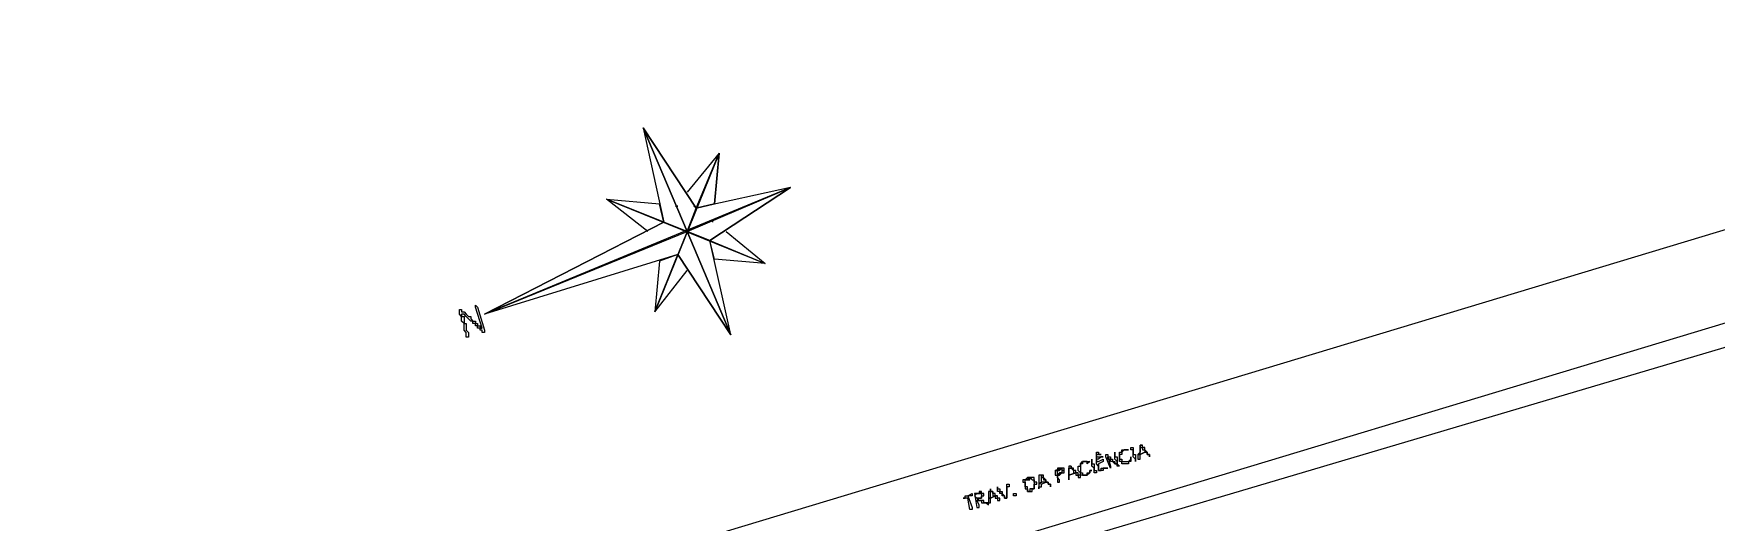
# Model space of a CAD drawing. Header units: millimetres. Extents: x -518.8 to -461.2, y 3.5 to 44.2.
# Drawn here: x -480.842 to -476.185, y 16.574 to 17.926 of the extents above; entities that cross this region are included whole.
import ezdxf

# ---------------------------------------------------------------- set-up
doc = ezdxf.new("R2010")
doc.units = ezdxf.units.MM
doc.header["$MEASUREMENT"] = 0
doc.layers.add('8', color=8, linetype='Continuous')
doc.layers.add('MYSOLIDS', color=7, linetype='Continuous')

msp = doc.modelspace()

# ---------------------------------------------------------------- linework, layer by layer
at = {"layer": '8'}
for points in [[(-474.3617, 17.9263), (-480.8354, 15.9721)], [(-480.8421, 15.7112), (-474.291, 17.6909), (-474.291, 17.6909), (-473.9918, 16.4879)], [(-479.0083, 17.4428), (-479.1549, 17.6654), (-479.1549, 17.6654), (-479.0978, 17.4045)], [(-479.1549, 17.6654), (-478.9128, 17.0924)], [(-480.8354, 15.6729), (-474.3489, 17.5954), (-474.3489, 17.5954), (-473.5782, 14.0052)], [(-478.9451, 17.5954), (-479.1233, 17.1563)], [(-478.9579, 17.4556), (-478.9451, 17.5954), (-479.0339, 17.4872)], [(-478.7474, 17.5), (-479.594, 17.1496)], [(-479.1421, 17.3789), (-479.2572, 17.4684)], [(-479.2572, 17.4684), (-478.8173, 17.2902)], [(-479.2572, 17.4684), (-479.1105, 17.4556)], [(-478.7474, 17.5), (-479.0083, 17.4428)], [(-478.9707, 17.3533), (-478.7474, 17.5)], [(-479.0662, 17.4488), (-479.0594, 17.4488), (-479.0662, 17.4488)], [(-479.0083, 17.4428), (-479.0151, 17.4488)], [(-479.0594, 17.315), (-479.594, 17.1496), (-479.594, 17.1496), (-479.0978, 17.4045)], [(-478.9639, 17.4105), (-478.9639, 17.4105), (-478.9639, 17.4105), (-478.9639, 17.4045)], [(-478.9256, 17.3789), (-478.8173, 17.2902), (-478.8173, 17.2902), (-478.9579, 17.3022)], [(-479.0594, 17.315), (-478.9128, 17.0924), (-478.9128, 17.0924), (-478.9707, 17.3533)], [(-479.1105, 17.2962), (-479.1233, 17.1563), (-479.1233, 17.1563), (-479.0339, 17.2706)]]:
    msp.add_lwpolyline(points, dxfattribs=at)
at = {"layer": 'MYSOLIDS'}
for points in [[(-479.0083, 17.4428), (-479.0339, 17.3789), (-479.0083, 17.4428), (-479.1549, 17.6654), (-479.0083, 17.4428), (-479.0083, 17.4428)], [(-479.0339, 17.3789), (-479.1549, 17.6654), (-479.0339, 17.3789), (-479.0083, 17.4428), (-479.0339, 17.3789), (-479.0339, 17.3789)], [(-478.9579, 17.4556), (-479.0083, 17.4428), (-478.9451, 17.5954), (-478.9579, 17.4556), (-478.9579, 17.4556)], [(-479.0083, 17.4428), (-478.9451, 17.5954), (-479.0083, 17.4428), (-478.9579, 17.4556), (-479.0083, 17.4428), (-479.0083, 17.4428)], [(-479.0978, 17.4045), (-479.1105, 17.4556), (-479.0978, 17.4045), (-479.2572, 17.4684), (-479.0978, 17.4045), (-479.0978, 17.4045)], [(-478.7474, 17.5), (-478.9707, 17.3533), (-479.0339, 17.3789), (-478.7474, 17.5), (-478.7474, 17.5)], [(-478.7474, 17.5), (-479.0339, 17.3789), (-478.7474, 17.5), (-478.9707, 17.3533), (-478.7474, 17.5), (-478.7474, 17.5)], [(-479.0339, 17.3789), (-479.0978, 17.4045), (-479.594, 17.1496), (-479.0339, 17.3789), (-479.0339, 17.3789)], [(-479.0594, 17.315), (-478.9128, 17.0924), (-479.0339, 17.3789), (-479.0594, 17.315), (-479.0594, 17.315)], [(-478.9128, 17.0924), (-479.0339, 17.3789), (-478.9128, 17.0924), (-479.0594, 17.315), (-478.9128, 17.0924), (-478.9128, 17.0924)], [(-478.9579, 17.3022), (-478.9707, 17.3533), (-478.8173, 17.2902), (-478.9579, 17.3022), (-478.9579, 17.3022)], [(-479.0594, 17.315), (-479.1105, 17.2962), (-479.1233, 17.1563), (-479.0594, 17.315), (-479.0594, 17.315)], [(-479.6008, 17.1112), (-479.6196, 17.1691), (-479.6196, 17.1691), (-479.6196, 17.1691), (-479.6196, 17.1751), (-479.6196, 17.1751), (-479.6196, 17.1751), (-479.6196, 17.1751), (-479.6136, 17.1691), (-479.6136, 17.1691), (-479.594, 17.1052), (-479.594, 17.1052), (-479.594, 17.1052), (-479.594, 17.0992), (-479.594, 17.0992), (-479.6008, 17.0992), (-479.6008, 17.1052), (-479.6008, 17.1052), (-479.6008, 17.1052), (-479.6068, 17.1052), (-479.6068, 17.1112), (-479.6136, 17.1112), (-479.6136, 17.118), (-479.6196, 17.118), (-479.6196, 17.118), (-479.6196, 17.124), (-479.6263, 17.124), (-479.6263, 17.124), (-479.6263, 17.1308), (-479.6324, 17.1308), (-479.6324, 17.1308), (-479.6391, 17.1368), (-479.6391, 17.1368), (-479.6391, 17.1368), (-479.6451, 17.1436), (-479.6451, 17.1436), (-479.6511, 17.1496), (-479.6511, 17.1496), (-479.6579, 17.1496), (-479.6579, 17.1496), (-479.6579, 17.1496), (-479.6579, 17.1436), (-479.6579, 17.1436), (-479.6511, 17.1436), (-479.6511, 17.1368), (-479.6511, 17.1368), (-479.6511, 17.1308), (-479.6511, 17.1308), (-479.6511, 17.124), (-479.6451, 17.124), (-479.6451, 17.118), (-479.6451, 17.118), (-479.6451, 17.1112), (-479.6451, 17.1112), (-479.6451, 17.1052), (-479.6451, 17.1052), (-479.6391, 17.0992), (-479.6391, 17.0924), (-479.6391, 17.0924), (-479.6391, 17.0924), (-479.6391, 17.0924), (-479.6391, 17.0924), (-479.6391, 17.0864), (-479.6391, 17.0864), (-479.6451, 17.0864), (-479.6451, 17.0864), (-479.6451, 17.0924), (-479.6451, 17.0924), (-479.6451, 17.0924), (-479.6451, 17.0924), (-479.6451, 17.0992), (-479.6451, 17.0992), (-479.6511, 17.1052), (-479.6511, 17.1052), (-479.6511, 17.1112), (-479.6511, 17.1112), (-479.6511, 17.118), (-479.6511, 17.118), (-479.6511, 17.124), (-479.6579, 17.1308), (-479.6579, 17.1308), (-479.6579, 17.1308), (-479.6579, 17.1368), (-479.6579, 17.1368), (-479.6579, 17.1436), (-479.6579, 17.1436), (-479.6639, 17.1496), (-479.6639, 17.1496), (-479.6639, 17.1496), (-479.6639, 17.1563), (-479.6639, 17.1563), (-479.6639, 17.1624), (-479.6639, 17.1624), (-479.6639, 17.1624), (-479.6639, 17.1624), (-479.6639, 17.1624), (-479.6579, 17.1624), (-479.6579, 17.1563), (-479.6579, 17.1563), (-479.6511, 17.1563), (-479.6451, 17.1496), (-479.6451, 17.1496), (-479.6391, 17.1436), (-479.6391, 17.1436), (-479.6391, 17.1436), (-479.6324, 17.1436), (-479.6324, 17.1368), (-479.6324, 17.1368), (-479.6263, 17.1308), (-479.6263, 17.1308), (-479.6196, 17.1308), (-479.6196, 17.124), (-479.6136, 17.124), (-479.6136, 17.124), (-479.6136, 17.118), (-479.6068, 17.118), (-479.6068, 17.1112), (-479.6008, 17.1112), (-479.6008, 17.1112), (-479.6008, 17.1112), (-479.6008, 17.1112)], [(-477.8948, 16.7616), (-477.8948, 16.7616), (-477.9008, 16.7616), (-477.9008, 16.7616), (-477.9008, 16.7548), (-477.9008, 16.7548), (-477.9008, 16.7548), (-477.9008, 16.7548), (-477.9008, 16.7548), (-477.9008, 16.7548), (-477.9008, 16.7548), (-477.9008, 16.7548), (-477.9008, 16.7548), (-477.9008, 16.7616), (-477.9008, 16.7616), (-477.9008, 16.7616), (-477.9008, 16.7616), (-477.9008, 16.7616), (-477.9008, 16.7676), (-477.8948, 16.7676), (-477.8948, 16.7676), (-477.8948, 16.7676), (-477.8948, 16.7676), (-477.8948, 16.7616), (-477.888, 16.7616), (-477.888, 16.7616), (-477.888, 16.7616), (-477.888, 16.7616), (-477.888, 16.7616), (-477.888, 16.7616), (-477.888, 16.7616), (-477.888, 16.7616), (-477.888, 16.7616), (-477.888, 16.7616), (-477.8948, 16.7616), (-477.8948, 16.7616), (-477.8948, 16.7616), (-477.8948, 16.7616), (-477.8948, 16.7616), (-477.8948, 16.7616), (-477.8948, 16.7616)], [(-477.8692, 16.7548), (-477.8624, 16.7293), (-477.8624, 16.7233), (-477.8624, 16.7233), (-477.8624, 16.7233), (-477.8624, 16.7233), (-477.8624, 16.7233), (-477.8624, 16.7233), (-477.8624, 16.7233), (-477.8624, 16.7233), (-477.8752, 16.7548), (-477.8752, 16.7616), (-477.8752, 16.7616), (-477.8752, 16.7616), (-477.8752, 16.7616), (-477.8752, 16.7616), (-477.8692, 16.7616), (-477.8692, 16.7616), (-477.8692, 16.7616), (-477.8692, 16.7548), (-477.8692, 16.7548), (-477.8692, 16.7548), (-477.8624, 16.7548), (-477.8624, 16.7548), (-477.8624, 16.7488), (-477.8624, 16.7488), (-477.8624, 16.7488), (-477.8564, 16.7488), (-477.8564, 16.7488), (-477.8564, 16.7421), (-477.8564, 16.7421), (-477.8564, 16.7421), (-477.8496, 16.7421), (-477.8496, 16.7421), (-477.8496, 16.7421), (-477.8496, 16.736), (-477.8496, 16.736), (-477.8436, 16.736), (-477.8436, 16.736), (-477.8436, 16.736), (-477.8436, 16.736), (-477.8436, 16.736), (-477.8436, 16.736), (-477.8436, 16.7421), (-477.8436, 16.7421), (-477.8436, 16.7421), (-477.8436, 16.7421), (-477.8496, 16.7488), (-477.8496, 16.7488), (-477.8496, 16.7488), (-477.8496, 16.7488), (-477.8496, 16.7548), (-477.8496, 16.7548), (-477.8496, 16.7548), (-477.8496, 16.7548), (-477.8496, 16.7616), (-477.8496, 16.7616), (-477.8496, 16.7616), (-477.8496, 16.7616), (-477.8496, 16.7676), (-477.8496, 16.7676), (-477.8496, 16.7676), (-477.8496, 16.7676), (-477.8496, 16.7676), (-477.8496, 16.7676), (-477.8496, 16.7676), (-477.8496, 16.7676), (-477.8496, 16.7676), (-477.8496, 16.7616), (-477.8496, 16.7616), (-477.8496, 16.7616), (-477.8496, 16.7616), (-477.8496, 16.7616), (-477.8496, 16.7548), (-477.8496, 16.7548), (-477.8436, 16.7548), (-477.8436, 16.7548), (-477.8436, 16.7488), (-477.8436, 16.7488), (-477.8436, 16.7488), (-477.8436, 16.7488), (-477.8436, 16.7421), (-477.8436, 16.7421), (-477.8436, 16.7421), (-477.8436, 16.7421), (-477.8436, 16.736), (-477.8436, 16.736), (-477.8436, 16.736), (-477.8436, 16.736), (-477.8369, 16.7293), (-477.8369, 16.7293), (-477.8369, 16.7293), (-477.8369, 16.7293), (-477.8436, 16.7293), (-477.8436, 16.7293), (-477.8436, 16.7293), (-477.8436, 16.7293), (-477.8436, 16.7293), (-477.8436, 16.7293), (-477.8436, 16.736), (-477.8496, 16.736), (-477.8496, 16.736), (-477.8496, 16.736), (-477.8496, 16.736), (-477.8564, 16.7421), (-477.8564, 16.7421), (-477.8564, 16.7421), (-477.8564, 16.7421), (-477.8564, 16.7421), (-477.8624, 16.7421), (-477.8624, 16.7488), (-477.8624, 16.7488), (-477.8624, 16.7488), (-477.8624, 16.7488), (-477.8692, 16.7488), (-477.8692, 16.7548), (-477.8692, 16.7548), (-477.8692, 16.7548), (-477.8692, 16.7548), (-477.8692, 16.7548), (-477.8692, 16.7548)], [(-477.8241, 16.7744), (-477.8241, 16.7744), (-477.8241, 16.7744), (-477.8308, 16.7676), (-477.8308, 16.7676), (-477.8308, 16.7676), (-477.8308, 16.7676), (-477.8308, 16.7676), (-477.8308, 16.7616), (-477.8308, 16.7616), (-477.8308, 16.7616), (-477.8369, 16.7616), (-477.8369, 16.7616), (-477.8369, 16.7548), (-477.8369, 16.7548), (-477.8369, 16.7548), (-477.8369, 16.7548), (-477.8369, 16.7488), (-477.8308, 16.7488), (-477.8308, 16.7488), (-477.8308, 16.7488), (-477.8308, 16.7421), (-477.8308, 16.7421), (-477.8308, 16.7421), (-477.8308, 16.7421), (-477.8241, 16.7421), (-477.8241, 16.7421), (-477.8241, 16.7421), (-477.8241, 16.7421), (-477.8181, 16.7421), (-477.8181, 16.7421), (-477.8181, 16.7421), (-477.8181, 16.7421), (-477.8181, 16.7421), (-477.8121, 16.7421), (-477.8121, 16.7421), (-477.8121, 16.7421), (-477.8121, 16.7421), (-477.8121, 16.7421), (-477.8053, 16.7488), (-477.8053, 16.7488), (-477.8053, 16.7488), (-477.8053, 16.7488), (-477.8053, 16.7548), (-477.8053, 16.7548), (-477.8053, 16.7548), (-477.8053, 16.7548), (-477.8053, 16.7488), (-477.8053, 16.7488), (-477.8053, 16.7488), (-477.8053, 16.7488), (-477.8053, 16.7488), (-477.8053, 16.7488), (-477.8053, 16.7421), (-477.8053, 16.7421), (-477.8053, 16.7421), (-477.8121, 16.7421), (-477.8121, 16.7421), (-477.8121, 16.7421), (-477.8121, 16.736), (-477.8121, 16.736), (-477.8181, 16.736), (-477.8181, 16.736), (-477.8181, 16.736), (-477.8181, 16.736), (-477.8241, 16.736), (-477.8241, 16.736), (-477.8241, 16.736), (-477.8241, 16.736), (-477.8308, 16.736), (-477.8308, 16.736), (-477.8308, 16.7421), (-477.8308, 16.7421), (-477.8308, 16.7421), (-477.8308, 16.7421), (-477.8369, 16.7421), (-477.8369, 16.7488), (-477.8369, 16.7488), (-477.8369, 16.7488), (-477.8369, 16.7488), (-477.8369, 16.7548), (-477.8369, 16.7548), (-477.8369, 16.7548), (-477.8369, 16.7548), (-477.8369, 16.7616), (-477.8369, 16.7616), (-477.8369, 16.7616), (-477.8369, 16.7616), (-477.8369, 16.7676), (-477.8369, 16.7676), (-477.8308, 16.7676), (-477.8308, 16.7676), (-477.8308, 16.7676), (-477.8308, 16.7744), (-477.8308, 16.7744), (-477.8308, 16.7744), (-477.8241, 16.7744), (-477.8241, 16.7744), (-477.8241, 16.7744), (-477.8241, 16.7744), (-477.8181, 16.7744), (-477.8181, 16.7744), (-477.8181, 16.7744), (-477.8181, 16.7744), (-477.8121, 16.7744), (-477.8121, 16.7744), (-477.8121, 16.7744), (-477.8121, 16.7744), (-477.8121, 16.7744), (-477.8121, 16.7744), (-477.8121, 16.7744), (-477.8121, 16.7744), (-477.8121, 16.7744), (-477.8121, 16.7744), (-477.8121, 16.7744), (-477.8121, 16.7744), (-477.8121, 16.7744), (-477.8181, 16.7744), (-477.8181, 16.7744), (-477.8181, 16.7744), (-477.8181, 16.7744), (-477.8241, 16.7744), (-477.8241, 16.7744), (-477.8241, 16.7744), (-477.8241, 16.7744), (-477.8241, 16.7744)], [(-477.7925, 16.7616), (-477.7925, 16.7616), (-477.7925, 16.7548), (-477.7925, 16.7548), (-477.7925, 16.7548), (-477.7925, 16.7548), (-477.7925, 16.7488), (-477.7925, 16.7488), (-477.7925, 16.7488), (-477.7925, 16.7488), (-477.7925, 16.7488), (-477.7925, 16.7488), (-477.7925, 16.7421), (-477.7925, 16.7421), (-477.7925, 16.7421), (-477.7925, 16.7421), (-477.7925, 16.7488), (-477.7925, 16.7488), (-477.7925, 16.7488), (-477.7925, 16.7488), (-477.7925, 16.7488), (-477.7925, 16.7488), (-477.7925, 16.7488), (-477.7993, 16.7548), (-477.7993, 16.7548), (-477.7993, 16.7548), (-477.7993, 16.7548), (-477.7993, 16.7616), (-477.7993, 16.7616), (-477.7993, 16.7616), (-477.7993, 16.7616), (-477.7993, 16.7676), (-477.7993, 16.7676), (-477.7993, 16.7676), (-477.7993, 16.7744), (-477.7993, 16.7744), (-477.8053, 16.7744), (-477.8053, 16.7744), (-477.8053, 16.7804), (-477.8053, 16.7804), (-477.8053, 16.7804), (-477.8053, 16.7804), (-477.8053, 16.7804), (-477.8053, 16.7804), (-477.8053, 16.7804), (-477.8053, 16.7804), (-477.7993, 16.7804), (-477.7993, 16.7804), (-477.7993, 16.7804), (-477.7993, 16.7804), (-477.7993, 16.7804), (-477.7993, 16.7804), (-477.7993, 16.7744), (-477.7993, 16.7744), (-477.7993, 16.7744), (-477.7993, 16.7744), (-477.7993, 16.7676), (-477.7993, 16.7676), (-477.7993, 16.7676), (-477.7993, 16.7676), (-477.7993, 16.7616), (-477.7993, 16.7616), (-477.7925, 16.7616), (-477.7925, 16.7616), (-477.7925, 16.7616), (-477.7925, 16.7616)], [(-477.7737, 16.7872), (-477.7797, 16.7872), (-477.7797, 16.7872), (-477.7797, 16.7804), (-477.7737, 16.7804), (-477.7737, 16.7804), (-477.7737, 16.7804), (-477.7737, 16.7744), (-477.7737, 16.7744), (-477.7737, 16.7744), (-477.7669, 16.7744), (-477.7669, 16.7744), (-477.7669, 16.7676), (-477.7669, 16.7676), (-477.7797, 16.7616), (-477.7865, 16.7616), (-477.7865, 16.7616), (-477.7865, 16.7616), (-477.7865, 16.7616), (-477.7865, 16.7548), (-477.7865, 16.7548), (-477.7865, 16.7548), (-477.7865, 16.7488), (-477.7865, 16.7488), (-477.7865, 16.7488), (-477.7797, 16.7488), (-477.7797, 16.7488), (-477.7797, 16.7488), (-477.7797, 16.7488), (-477.7797, 16.7488), (-477.7797, 16.7548), (-477.7797, 16.7548), (-477.7797, 16.7548), (-477.7797, 16.7616), (-477.7797, 16.7616), (-477.7797, 16.7616), (-477.7669, 16.7676), (-477.7609, 16.7676), (-477.7609, 16.7676), (-477.7669, 16.7744), (-477.7669, 16.7744), (-477.7669, 16.7744), (-477.7669, 16.7744), (-477.7669, 16.7744), (-477.7669, 16.7804), (-477.7737, 16.7804), (-477.7737, 16.7804), (-477.7737, 16.7804), (-477.7737, 16.7804), (-477.7737, 16.7804), (-477.7737, 16.7804), (-477.7737, 16.7872), (-477.7737, 16.7872), (-477.7737, 16.7872)], [(-477.7797, 16.7872), (-477.7797, 16.7872), (-477.7797, 16.7872), (-477.7797, 16.7872), (-477.7797, 16.7872), (-477.7797, 16.7872), (-477.7797, 16.7804), (-477.7797, 16.7804), (-477.7797, 16.7804), (-477.7797, 16.7744), (-477.7797, 16.7744), (-477.7797, 16.7744), (-477.7797, 16.7676), (-477.7797, 16.7676), (-477.7797, 16.7676), (-477.7797, 16.7676), (-477.7865, 16.7616), (-477.7797, 16.7616), (-477.7797, 16.7676), (-477.7797, 16.7676), (-477.7797, 16.7676), (-477.7797, 16.7676), (-477.7797, 16.7744), (-477.7797, 16.7744), (-477.7797, 16.7744), (-477.7797, 16.7744), (-477.7797, 16.7804), (-477.7797, 16.7804), (-477.7797, 16.7804), (-477.7797, 16.7804), (-477.7797, 16.7872), (-477.7737, 16.7872), (-477.7797, 16.7872), (-477.7797, 16.7872), (-477.7797, 16.7872), (-477.7797, 16.7872)], [(-477.7609, 16.7676), (-477.7669, 16.7676), (-477.7669, 16.7676), (-477.7609, 16.7676), (-477.7609, 16.7616), (-477.7609, 16.7616), (-477.7609, 16.7616), (-477.7609, 16.7616), (-477.7542, 16.7616), (-477.7542, 16.7548), (-477.7542, 16.7548), (-477.7542, 16.7548), (-477.7542, 16.7548), (-477.7542, 16.7616), (-477.7542, 16.7616), (-477.7542, 16.7616), (-477.7542, 16.7616), (-477.7609, 16.7616), (-477.7609, 16.7676), (-477.7609, 16.7676), (-477.7609, 16.7676), (-477.7609, 16.7676)], [(-478.003, 16.7233), (-478.003, 16.7233), (-478.003, 16.7233), (-478.009, 16.7233), (-478.009, 16.7233), (-478.009, 16.7172), (-478.009, 16.7172), (-478.0151, 16.7172), (-477.9963, 16.7233), (-477.9963, 16.7233), (-477.9963, 16.7233), (-478.003, 16.7233), (-478.003, 16.7233), (-478.003, 16.7233)], [(-478.0151, 16.7172), (-478.0151, 16.7172), (-478.0151, 16.7172), (-478.0151, 16.7172), (-478.0151, 16.7172), (-478.003, 16.7172), (-478.003, 16.7172), (-477.9963, 16.7233), (-477.9963, 16.7233), (-477.9963, 16.7233), (-477.9963, 16.7233), (-477.9963, 16.7172), (-477.9902, 16.7172), (-477.9902, 16.7172), (-477.9902, 16.7172), (-477.9963, 16.7172), (-477.9963, 16.7105), (-477.9963, 16.7105), (-477.9963, 16.7105), (-477.9963, 16.7105), (-477.9963, 16.7105), (-478.003, 16.7105), (-478.003, 16.7105), (-478.003, 16.7105), (-478.003, 16.7105), (-478.009, 16.7045), (-478.009, 16.7045), (-477.9963, 16.7105), (-477.9902, 16.7105), (-477.9902, 16.7105), (-477.9902, 16.7172), (-477.9902, 16.7172), (-477.9902, 16.7172), (-477.9902, 16.7172), (-477.9902, 16.7172), (-477.9902, 16.7233), (-477.9902, 16.7233), (-477.9963, 16.7233), (-477.9963, 16.7233), (-478.0151, 16.7172), (-478.0151, 16.7172), (-478.0151, 16.7172), (-478.0151, 16.7172)], [(-477.9707, 16.7293), (-477.9707, 16.7293), (-477.9707, 16.7293), (-477.9707, 16.7233), (-477.9707, 16.7233), (-477.9707, 16.7233), (-477.9707, 16.7233), (-477.9647, 16.7172), (-477.9647, 16.7172), (-477.9647, 16.7172), (-477.9647, 16.7172), (-477.9647, 16.7172), (-477.9647, 16.7105), (-477.9579, 16.7105), (-477.9775, 16.7045), (-477.9775, 16.7045), (-477.9775, 16.7045), (-477.9775, 16.7045), (-477.9775, 16.6977), (-477.9775, 16.6977), (-477.9775, 16.6977), (-477.9775, 16.6977), (-477.9775, 16.6917), (-477.9775, 16.6917), (-477.9775, 16.6917), (-477.9775, 16.6917), (-477.9775, 16.6917), (-477.9775, 16.6917), (-477.9775, 16.6917), (-477.9775, 16.6917), (-477.9775, 16.6977), (-477.9775, 16.6977), (-477.9775, 16.6977), (-477.9775, 16.6977), (-477.9775, 16.7045), (-477.9775, 16.7045), (-477.9579, 16.7105), (-477.9579, 16.7105), (-477.9579, 16.7105), (-477.9579, 16.7105), (-477.9579, 16.7172), (-477.9647, 16.7172), (-477.9647, 16.7172), (-477.9647, 16.7172), (-477.9647, 16.7172), (-477.9647, 16.7233), (-477.9647, 16.7233), (-477.9647, 16.7233), (-477.9707, 16.7233), (-477.9707, 16.7233), (-477.9707, 16.7233), (-477.9707, 16.7293), (-477.9707, 16.7293), (-477.9707, 16.7293)], [(-477.9775, 16.7293), (-477.9775, 16.7293), (-477.9775, 16.7293), (-477.9775, 16.7293), (-477.9775, 16.7293), (-477.9775, 16.7293), (-477.9775, 16.7233), (-477.9775, 16.7233), (-477.9775, 16.7172), (-477.9775, 16.7172), (-477.9775, 16.7172), (-477.9775, 16.7105), (-477.9775, 16.7105), (-477.9775, 16.7105), (-477.9775, 16.7105), (-477.9775, 16.7105), (-477.9775, 16.7045), (-477.9775, 16.7045), (-477.9775, 16.7105), (-477.9775, 16.7105), (-477.9775, 16.7105), (-477.9775, 16.7105), (-477.9775, 16.7172), (-477.9775, 16.7172), (-477.9775, 16.7172), (-477.9775, 16.7172), (-477.9775, 16.7172), (-477.9775, 16.7233), (-477.9707, 16.7233), (-477.9707, 16.7233), (-477.9707, 16.7293), (-477.9707, 16.7293), (-477.9707, 16.7293), (-477.9707, 16.7293), (-477.9775, 16.7293), (-477.9775, 16.7293)], [(-477.9391, 16.7421), (-477.9391, 16.7421), (-477.9391, 16.736), (-477.9391, 16.736), (-477.9391, 16.736), (-477.9451, 16.736), (-477.9451, 16.736), (-477.9451, 16.7293), (-477.9451, 16.7293), (-477.9451, 16.7293), (-477.9451, 16.7293), (-477.9451, 16.7293), (-477.9451, 16.7233), (-477.9451, 16.7233), (-477.9451, 16.7233), (-477.9451, 16.7233), (-477.9451, 16.7233), (-477.9451, 16.7172), (-477.9451, 16.7172), (-477.9451, 16.7172), (-477.9451, 16.7105), (-477.9451, 16.7105), (-477.9451, 16.7105), (-477.9391, 16.7105), (-477.9391, 16.7105), (-477.9391, 16.7105), (-477.9391, 16.7045), (-477.9391, 16.7045), (-477.9324, 16.7045), (-477.9324, 16.7045), (-477.9324, 16.7045), (-477.9324, 16.7045), (-477.9263, 16.7045), (-477.9263, 16.7105), (-477.9263, 16.7105), (-477.9263, 16.7105), (-477.9263, 16.7105), (-477.9196, 16.7105), (-477.9196, 16.7105), (-477.9196, 16.7105), (-477.9196, 16.7172), (-477.9196, 16.7172), (-477.9196, 16.7172), (-477.9196, 16.7172), (-477.9196, 16.7172), (-477.9136, 16.7172), (-477.9136, 16.7172), (-477.9136, 16.7172), (-477.9136, 16.7172), (-477.9136, 16.7172), (-477.9136, 16.7172), (-477.9196, 16.7172), (-477.9196, 16.7105), (-477.9196, 16.7105), (-477.9196, 16.7105), (-477.9196, 16.7105), (-477.9196, 16.7105), (-477.9196, 16.7105), (-477.9263, 16.7045), (-477.9263, 16.7045), (-477.9263, 16.7045), (-477.9263, 16.7045), (-477.9263, 16.7045), (-477.9324, 16.7045), (-477.9324, 16.7045), (-477.9324, 16.7045), (-477.9324, 16.7045), (-477.9391, 16.7045), (-477.9391, 16.7045), (-477.9391, 16.7045), (-477.9391, 16.7045), (-477.9451, 16.7045), (-477.9451, 16.7045), (-477.9451, 16.7105), (-477.9451, 16.7105), (-477.9451, 16.7105), (-477.9451, 16.7105), (-477.9519, 16.7172), (-477.9519, 16.7172), (-477.9519, 16.7172), (-477.9519, 16.7172), (-477.9519, 16.7233), (-477.9519, 16.7233), (-477.9519, 16.7233), (-477.9519, 16.7233), (-477.9519, 16.7293), (-477.9519, 16.7293), (-477.9451, 16.7293), (-477.9451, 16.7293), (-477.9451, 16.736), (-477.9451, 16.736), (-477.9451, 16.736), (-477.9451, 16.736), (-477.9451, 16.736), (-477.9391, 16.7421), (-477.9391, 16.7421), (-477.9391, 16.7421), (-477.9391, 16.7421), (-477.9391, 16.7421), (-477.9324, 16.7421), (-477.9324, 16.7421), (-477.9324, 16.7421), (-477.9324, 16.7421), (-477.9263, 16.7421), (-477.9263, 16.7421), (-477.9263, 16.7421), (-477.9263, 16.7421), (-477.9196, 16.7421), (-477.9196, 16.7421), (-477.9196, 16.7421), (-477.9196, 16.7421), (-477.9263, 16.736), (-477.9263, 16.736), (-477.9263, 16.736), (-477.9263, 16.7421), (-477.9263, 16.7421), (-477.9263, 16.7421), (-477.9263, 16.7421), (-477.9324, 16.7421), (-477.9324, 16.7421), (-477.9324, 16.7421), (-477.9324, 16.7421), (-477.9391, 16.7421), (-477.9391, 16.7421), (-477.9391, 16.7421), (-477.9391, 16.7421)], [(-477.9075, 16.7293), (-477.9075, 16.7233), (-477.9075, 16.7233), (-477.9075, 16.7233), (-477.9075, 16.7233), (-477.9075, 16.7172), (-477.9075, 16.7172), (-477.9075, 16.7172), (-477.9008, 16.7172), (-477.9008, 16.7172), (-477.9008, 16.7105), (-477.9008, 16.7105), (-477.9075, 16.7105), (-477.9075, 16.7105), (-477.9075, 16.7105), (-477.9075, 16.7105), (-477.9075, 16.7105), (-477.9075, 16.7105), (-477.9075, 16.7105), (-477.9075, 16.7105), (-477.9075, 16.7172), (-477.9075, 16.7172), (-477.9075, 16.7172), (-477.9075, 16.7172), (-477.9075, 16.7233), (-477.9075, 16.7233), (-477.9075, 16.7233), (-477.9136, 16.7293), (-477.9136, 16.7293), (-477.9136, 16.7293), (-477.9136, 16.7293), (-477.9136, 16.736), (-477.9136, 16.736), (-477.9136, 16.736), (-477.9136, 16.736), (-477.9136, 16.7421), (-477.9136, 16.7421), (-477.9136, 16.7421), (-477.9136, 16.7421), (-477.9136, 16.7488), (-477.9136, 16.7488), (-477.9136, 16.7488), (-477.9136, 16.7488), (-477.9136, 16.7488), (-477.9136, 16.7488), (-477.9136, 16.7488), (-477.9136, 16.7488), (-477.9136, 16.7488), (-477.9136, 16.7488), (-477.9136, 16.7488), (-477.9136, 16.7421), (-477.9136, 16.7421), (-477.9136, 16.7421), (-477.9136, 16.7421), (-477.9136, 16.7421), (-477.9136, 16.736), (-477.9136, 16.736), (-477.9075, 16.736), (-477.9075, 16.736), (-477.9075, 16.7293), (-477.9075, 16.7293), (-477.9075, 16.7293), (-477.9075, 16.7293), (-477.9075, 16.7293), (-477.9075, 16.7293), (-477.9075, 16.7293)], [(-477.8948, 16.7421), (-477.882, 16.7488), (-477.882, 16.7488), (-477.882, 16.7488), (-477.882, 16.7488), (-477.882, 16.7488), (-477.882, 16.7488), (-477.882, 16.7488), (-477.882, 16.7488), (-477.882, 16.7421), (-477.882, 16.7421), (-477.8948, 16.736), (-477.8948, 16.736), (-477.8948, 16.736), (-477.8948, 16.736), (-477.8948, 16.736), (-477.8948, 16.736), (-477.8948, 16.736), (-477.8948, 16.7293), (-477.8948, 16.7293), (-477.8948, 16.7293), (-477.8948, 16.7293), (-477.8948, 16.7233), (-477.8948, 16.7233), (-477.8948, 16.7233), (-477.8948, 16.7233), (-477.8948, 16.7172), (-477.8948, 16.7172), (-477.888, 16.7172), (-477.888, 16.7172), (-477.888, 16.7233), (-477.882, 16.7233), (-477.882, 16.7233), (-477.882, 16.7233), (-477.882, 16.7233), (-477.882, 16.7233), (-477.8752, 16.7233), (-477.8752, 16.7233), (-477.8752, 16.7233), (-477.8752, 16.7233), (-477.8752, 16.7233), (-477.8752, 16.7233), (-477.8692, 16.7233), (-477.8692, 16.7233), (-477.8692, 16.7233), (-477.8752, 16.7233), (-477.8752, 16.7233), (-477.8752, 16.7233), (-477.8752, 16.7233), (-477.882, 16.7233), (-477.882, 16.7172), (-477.882, 16.7172), (-477.882, 16.7172), (-477.888, 16.7172), (-477.888, 16.7172), (-477.888, 16.7172), (-477.888, 16.7172), (-477.8948, 16.7172), (-477.8948, 16.7172), (-477.8948, 16.7172), (-477.8948, 16.7172), (-477.8948, 16.7172), (-477.8948, 16.7172), (-477.8948, 16.7172), (-477.8948, 16.7172), (-477.8948, 16.7233), (-477.8948, 16.7233), (-477.8948, 16.7233), (-477.8948, 16.7233), (-477.8948, 16.7293), (-477.8948, 16.7293), (-477.8948, 16.7293), (-477.9008, 16.736), (-477.9008, 16.736), (-477.9008, 16.736), (-477.9008, 16.736), (-477.9008, 16.736), (-477.9008, 16.7421), (-477.9008, 16.7421), (-477.9008, 16.7421), (-477.9008, 16.7421), (-477.9008, 16.7488), (-477.9008, 16.7488), (-477.9008, 16.7488), (-477.9008, 16.7488), (-477.9008, 16.7488), (-477.9008, 16.7488), (-477.9008, 16.7488), (-477.9008, 16.7488), (-477.9008, 16.7488), (-477.9008, 16.7548), (-477.8948, 16.7548), (-477.8948, 16.7548), (-477.8948, 16.7548), (-477.8948, 16.7548), (-477.8948, 16.7548), (-477.888, 16.7548), (-477.888, 16.7548), (-477.888, 16.7548), (-477.888, 16.7548), (-477.882, 16.7548), (-477.882, 16.7548), (-477.882, 16.7548), (-477.882, 16.7548), (-477.882, 16.7548), (-477.882, 16.7548), (-477.882, 16.7548), (-477.882, 16.7548), (-477.882, 16.7548), (-477.882, 16.7548), (-477.882, 16.7548), (-477.888, 16.7548), (-477.888, 16.7548), (-477.888, 16.7548), (-477.8948, 16.7488), (-477.8948, 16.7488), (-477.8948, 16.7488), (-477.9008, 16.7488), (-477.9008, 16.7488), (-477.9008, 16.7488), (-477.9008, 16.7488), (-477.9008, 16.7488), (-477.9008, 16.7421), (-477.9008, 16.7421), (-477.9008, 16.7421), (-477.8948, 16.7421), (-477.8948, 16.7421), (-477.8948, 16.7421), (-477.8948, 16.7421)], [(-478.1489, 16.6406), (-478.1489, 16.6466), (-478.1489, 16.6466), (-478.1489, 16.6466), (-478.1489, 16.6466), (-478.1489, 16.6533), (-478.1489, 16.6533), (-478.1489, 16.6533), (-478.1489, 16.6533), (-478.1489, 16.6594), (-478.1489, 16.6594), (-478.1489, 16.6594), (-478.1489, 16.6594), (-478.1489, 16.6661), (-478.1489, 16.6661), (-478.1489, 16.6661), (-478.1489, 16.6721), (-478.1489, 16.6721), (-478.1489, 16.6721), (-478.1489, 16.6721), (-478.1489, 16.6789), (-478.1489, 16.6789), (-478.1489, 16.6789), (-478.1489, 16.6789), (-478.1489, 16.6789), (-478.1429, 16.6789), (-478.1429, 16.6789), (-478.1429, 16.6789), (-478.1429, 16.6789), (-478.1429, 16.6789), (-478.1429, 16.6789), (-478.1429, 16.6721), (-478.1429, 16.6721), (-478.1489, 16.6721), (-478.1489, 16.6661), (-478.1489, 16.6661), (-478.1489, 16.6661), (-478.1489, 16.6661), (-478.1489, 16.6594), (-478.1489, 16.6594), (-478.1489, 16.6594), (-478.1489, 16.6594), (-478.1489, 16.6533), (-478.1489, 16.6533), (-478.1489, 16.6533), (-478.1489, 16.6533), (-478.1489, 16.6466), (-478.1489, 16.6466), (-478.1489, 16.6466), (-478.1489, 16.6406), (-478.1489, 16.6406), (-478.1489, 16.6406), (-478.1489, 16.6406), (-478.1489, 16.6406), (-478.1489, 16.6406), (-478.1489, 16.6406), (-478.1489, 16.6406), (-478.1489, 16.6406), (-478.1489, 16.6406), (-478.1557, 16.6406), (-478.1557, 16.6406), (-478.1557, 16.6406), (-478.1557, 16.6406), (-478.1557, 16.6466), (-478.1557, 16.6466), (-478.1617, 16.6466), (-478.1617, 16.6466), (-478.1617, 16.6466), (-478.1617, 16.6533), (-478.1617, 16.6533), (-478.1617, 16.6533), (-478.1684, 16.6533), (-478.1684, 16.6533), (-478.1684, 16.6533), (-478.1684, 16.6594), (-478.1684, 16.6594), (-478.1684, 16.6594), (-478.1684, 16.6594), (-478.1745, 16.6594), (-478.1745, 16.6661), (-478.1745, 16.6661), (-478.1745, 16.6661), (-478.1745, 16.6661), (-478.1745, 16.6721), (-478.1745, 16.6721), (-478.1745, 16.6721), (-478.1745, 16.6721), (-478.1745, 16.6721), (-478.1745, 16.6721), (-478.1745, 16.6721), (-478.1745, 16.6721), (-478.1745, 16.6661), (-478.1745, 16.6661), (-478.1684, 16.6661), (-478.1684, 16.6661), (-478.1684, 16.6661), (-478.1684, 16.6594), (-478.1684, 16.6594), (-478.1684, 16.6594), (-478.1684, 16.6594), (-478.1617, 16.6594), (-478.1617, 16.6533), (-478.1617, 16.6533), (-478.1617, 16.6533), (-478.1617, 16.6533), (-478.1617, 16.6533), (-478.1557, 16.6466), (-478.1557, 16.6466), (-478.1557, 16.6466), (-478.1557, 16.6466), (-478.1557, 16.6406), (-478.1489, 16.6406), (-478.1489, 16.6406), (-478.1489, 16.6406), (-478.1489, 16.6406), (-478.1489, 16.6406)], [(-478.1045, 16.6917), (-478.1045, 16.6917), (-478.1045, 16.6917), (-478.1045, 16.6917), (-478.1045, 16.6917), (-478.1045, 16.6849), (-478.0985, 16.6849), (-478.0985, 16.6849), (-478.0985, 16.6849), (-478.0985, 16.6789), (-478.0985, 16.6789), (-478.0985, 16.6789), (-478.0985, 16.6721), (-478.0985, 16.6721), (-478.0985, 16.6721), (-478.0985, 16.6721), (-478.0985, 16.6661), (-478.0985, 16.6661), (-478.0918, 16.6661), (-478.0918, 16.6661), (-478.0918, 16.6594), (-478.0918, 16.6594), (-478.0918, 16.6594), (-478.0918, 16.6594), (-478.0918, 16.6594), (-478.0918, 16.6594), (-478.0918, 16.6661), (-478.0918, 16.6661), (-478.0918, 16.6661), (-478.0918, 16.6661), (-478.0918, 16.6721), (-478.0918, 16.6721), (-478.0918, 16.6721), (-478.0985, 16.6721), (-478.0985, 16.6789), (-478.0985, 16.6789), (-478.0985, 16.6789), (-478.0985, 16.6789), (-478.0985, 16.6849), (-478.0985, 16.6849), (-478.0985, 16.6849), (-478.0985, 16.6849), (-478.0985, 16.6917), (-478.0985, 16.6917), (-478.0985, 16.6917), (-478.0985, 16.6917), (-478.0918, 16.6917), (-478.0918, 16.6917), (-478.0918, 16.6917), (-478.0918, 16.6917), (-478.0918, 16.6917), (-478.079, 16.6977), (-478.079, 16.6977), (-478.0985, 16.6917), (-478.0985, 16.6917), (-478.1045, 16.6917), (-478.1045, 16.6917)], [(-478.0918, 16.6977), (-478.0918, 16.6977), (-478.0918, 16.6977), (-478.0918, 16.6977), (-478.0918, 16.6977), (-478.0985, 16.6917), (-478.0985, 16.6917), (-478.0985, 16.6917), (-478.0985, 16.6917), (-478.079, 16.6977), (-478.0857, 16.6977), (-478.0857, 16.6977), (-478.0857, 16.6977), (-478.0918, 16.6977), (-478.0918, 16.6977)], [(-478.079, 16.6977), (-478.0918, 16.6917), (-478.0918, 16.6917), (-478.0857, 16.6917), (-478.0857, 16.6977), (-478.0857, 16.6977), (-478.079, 16.6917), (-478.079, 16.6917), (-478.079, 16.6917), (-478.079, 16.6917), (-478.079, 16.6917), (-478.079, 16.6917), (-478.073, 16.6917), (-478.073, 16.6917), (-478.073, 16.6849), (-478.073, 16.6849), (-478.073, 16.6849), (-478.073, 16.6849), (-478.073, 16.6789), (-478.073, 16.6789), (-478.073, 16.6789), (-478.073, 16.6721), (-478.073, 16.6721), (-478.073, 16.6721), (-478.073, 16.6721), (-478.073, 16.6721), (-478.073, 16.6661), (-478.079, 16.6661), (-478.079, 16.6661), (-478.079, 16.6661), (-478.079, 16.6661), (-478.079, 16.6661), (-478.0857, 16.6661), (-478.0857, 16.6594), (-478.0857, 16.6594), (-478.0857, 16.6594), (-478.0918, 16.6594), (-478.0918, 16.6594), (-478.0918, 16.6594), (-478.0918, 16.6594), (-478.0918, 16.6594), (-478.0918, 16.6594), (-478.0918, 16.6594), (-478.0918, 16.6594), (-478.0857, 16.6594), (-478.0857, 16.6594), (-478.0857, 16.6594), (-478.079, 16.6594), (-478.079, 16.6594), (-478.079, 16.6594), (-478.079, 16.6594), (-478.079, 16.6661), (-478.073, 16.6661), (-478.073, 16.6661), (-478.073, 16.6661), (-478.073, 16.6661), (-478.073, 16.6661), (-478.073, 16.6721), (-478.073, 16.6721), (-478.073, 16.6721), (-478.073, 16.6721), (-478.073, 16.6789), (-478.0662, 16.6789), (-478.0662, 16.6789), (-478.0662, 16.6789), (-478.0662, 16.6849), (-478.073, 16.6849), (-478.073, 16.6849), (-478.073, 16.6849), (-478.073, 16.6917), (-478.073, 16.6917), (-478.073, 16.6917), (-478.073, 16.6917), (-478.073, 16.6917), (-478.073, 16.6977), (-478.079, 16.6977), (-478.079, 16.6977), (-478.079, 16.6977), (-478.079, 16.6977), (-478.079, 16.6977)], [(-478.0534, 16.7045), (-478.0534, 16.7045), (-478.0534, 16.7045), (-478.0534, 16.7045), (-478.0534, 16.6977), (-478.0534, 16.6977), (-478.0474, 16.6977), (-478.0474, 16.6977), (-478.0474, 16.6977), (-478.0474, 16.6917), (-478.0474, 16.6917), (-478.0474, 16.6917), (-478.0406, 16.6917), (-478.0406, 16.6849), (-478.0534, 16.6849), (-478.0602, 16.6789), (-478.0602, 16.6789), (-478.0602, 16.6789), (-478.0602, 16.6789), (-478.0602, 16.6721), (-478.0602, 16.6721), (-478.0602, 16.6721), (-478.0602, 16.6721), (-478.0602, 16.6661), (-478.0602, 16.6661), (-478.0602, 16.6661), (-478.0602, 16.6661), (-478.0602, 16.6661), (-478.0602, 16.6661), (-478.0602, 16.6721), (-478.0534, 16.6721), (-478.0534, 16.6721), (-478.0534, 16.6721), (-478.0534, 16.6789), (-478.0534, 16.6789), (-478.0534, 16.6789), (-478.0406, 16.6849), (-478.0406, 16.6849), (-478.0406, 16.6917), (-478.0406, 16.6917), (-478.0406, 16.6917), (-478.0406, 16.6917), (-478.0406, 16.6917), (-478.0474, 16.6977), (-478.0474, 16.6977), (-478.0474, 16.6977), (-478.0474, 16.6977), (-478.0474, 16.6977), (-478.0474, 16.6977), (-478.0474, 16.6977), (-478.0474, 16.7045), (-478.0534, 16.7045), (-478.0534, 16.7045), (-478.0534, 16.7045)], [(-478.0534, 16.7045), (-478.0534, 16.7045), (-478.0534, 16.7045), (-478.0534, 16.7045), (-478.0534, 16.7045), (-478.0602, 16.7045), (-478.0602, 16.6977), (-478.0602, 16.6977), (-478.0602, 16.6977), (-478.0602, 16.6917), (-478.0602, 16.6917), (-478.0602, 16.6917), (-478.0602, 16.6917), (-478.0602, 16.6849), (-478.0602, 16.6849), (-478.0602, 16.6849), (-478.0602, 16.6789), (-478.0534, 16.6849), (-478.0534, 16.6849), (-478.0534, 16.6849), (-478.0534, 16.6849), (-478.0534, 16.6917), (-478.0534, 16.6917), (-478.0534, 16.6917), (-478.0534, 16.6917), (-478.0534, 16.6917), (-478.0534, 16.6977), (-478.0534, 16.6977), (-478.0534, 16.6977), (-478.0534, 16.7045), (-478.0534, 16.7045), (-478.0534, 16.7045), (-478.0534, 16.7045), (-478.0534, 16.7045), (-478.0534, 16.7045), (-478.0534, 16.7045)], [(-478.0406, 16.6849), (-478.0406, 16.6849), (-478.0406, 16.6849), (-478.0406, 16.6849), (-478.0346, 16.6849), (-478.0346, 16.6789), (-478.0346, 16.6789), (-478.0346, 16.6789), (-478.0346, 16.6789), (-478.0278, 16.6789), (-478.0278, 16.6721), (-478.0278, 16.6721), (-478.0278, 16.6789), (-478.0278, 16.6789), (-478.0278, 16.6789), (-478.0278, 16.6789), (-478.0346, 16.6789), (-478.0346, 16.6849), (-478.0346, 16.6849), (-478.0346, 16.6849), (-478.0406, 16.6849), (-478.0406, 16.6849)], [(-478.0151, 16.7172), (-478.0151, 16.7172), (-478.0151, 16.7172), (-478.0151, 16.7105), (-478.0151, 16.7105), (-478.0151, 16.7105), (-478.0151, 16.7105), (-478.0151, 16.7045), (-478.009, 16.7045), (-478.009, 16.7045), (-478.009, 16.7045), (-478.009, 16.6977), (-478.009, 16.6977), (-478.009, 16.6977), (-478.009, 16.6977), (-478.009, 16.6917), (-478.009, 16.6917), (-478.009, 16.6917), (-478.009, 16.6849), (-478.009, 16.6849), (-478.009, 16.6849), (-478.009, 16.6849), (-478.003, 16.6849), (-478.003, 16.6849), (-478.003, 16.6849), (-478.003, 16.6849), (-478.003, 16.6849), (-478.003, 16.6849), (-478.003, 16.6917), (-478.003, 16.6917), (-478.003, 16.6917), (-478.003, 16.6917), (-478.009, 16.6977), (-478.009, 16.6977), (-478.009, 16.6977), (-478.009, 16.6977), (-478.009, 16.7045), (-478.009, 16.7045), (-478.009, 16.7045), (-478.009, 16.7045), (-478.009, 16.7045), (-478.003, 16.7045), (-478.003, 16.7045), (-478.003, 16.7045), (-478.003, 16.7045), (-477.9963, 16.7105), (-477.9963, 16.7105), (-477.9963, 16.7105), (-477.9963, 16.7105), (-477.9963, 16.7105), (-478.009, 16.7045), (-478.009, 16.7045), (-478.009, 16.7105), (-478.009, 16.7105), (-478.009, 16.7105), (-478.009, 16.7105), (-478.009, 16.7172), (-478.0151, 16.7172), (-478.009, 16.7172), (-478.009, 16.7172), (-478.009, 16.7172), (-478.009, 16.7172), (-478.009, 16.7172), (-478.003, 16.7172), (-478.003, 16.7172), (-478.003, 16.7172), (-478.0151, 16.7172), (-478.0151, 16.7172)], [(-477.9579, 16.7105), (-477.9579, 16.7105), (-477.9579, 16.7105), (-477.9579, 16.7105), (-477.9579, 16.7045), (-477.9579, 16.7045), (-477.9519, 16.7045), (-477.9519, 16.7045), (-477.9519, 16.6977), (-477.9519, 16.6977), (-477.9519, 16.6977), (-477.9451, 16.6977), (-477.9451, 16.6977), (-477.9451, 16.6977), (-477.9451, 16.7045), (-477.9519, 16.7045), (-477.9519, 16.7045), (-477.9519, 16.7045), (-477.9519, 16.7105), (-477.9579, 16.7105), (-477.9579, 16.7105), (-477.9579, 16.7105)], [(-478.2444, 16.6533), (-478.2444, 16.6533), (-478.2444, 16.6533), (-478.2444, 16.6533), (-478.2444, 16.6466), (-478.2444, 16.6466), (-478.2444, 16.6466), (-478.2444, 16.6466), (-478.2444, 16.6466), (-478.2444, 16.6466), (-478.2572, 16.6466), (-478.2444, 16.615), (-478.2444, 16.609), (-478.2444, 16.609), (-478.2444, 16.609), (-478.2444, 16.609), (-478.2511, 16.609), (-478.2511, 16.609), (-478.2511, 16.609), (-478.2511, 16.609), (-478.2572, 16.6406), (-478.2572, 16.6406), (-478.2639, 16.6406), (-478.2639, 16.6406), (-478.2639, 16.6406), (-478.2699, 16.6406), (-478.2699, 16.6406), (-478.2699, 16.6406), (-478.2699, 16.6406), (-478.2699, 16.6406), (-478.2699, 16.6406), (-478.2699, 16.6406), (-478.2699, 16.6406), (-478.2699, 16.6406), (-478.2699, 16.6406), (-478.2699, 16.6406), (-478.2699, 16.6406), (-478.2639, 16.6406), (-478.2639, 16.6406), (-478.2639, 16.6466), (-478.2639, 16.6466), (-478.2572, 16.6466), (-478.2572, 16.6466), (-478.2444, 16.6533), (-478.2444, 16.6533), (-478.2444, 16.6533)], [(-478.2256, 16.6533), (-478.2256, 16.6533), (-478.2256, 16.6533), (-478.2256, 16.6533), (-478.2316, 16.6533), (-478.2316, 16.6533), (-478.2316, 16.6533), (-478.2316, 16.6533), (-478.2384, 16.6533), (-478.2384, 16.6533), (-478.2384, 16.6533), (-478.2316, 16.615), (-478.2256, 16.615), (-478.2256, 16.615), (-478.2256, 16.615), (-478.2256, 16.6218), (-478.2256, 16.6218), (-478.2316, 16.6338), (-478.2256, 16.6406), (-478.2256, 16.6406), (-478.2188, 16.6406), (-478.2188, 16.6406), (-478.2188, 16.6406), (-478.2188, 16.6406), (-478.2316, 16.6406), (-478.2384, 16.6466), (-478.2384, 16.6466), (-478.2316, 16.6533), (-478.2316, 16.6533), (-478.2316, 16.6533), (-478.2316, 16.6533), (-478.2256, 16.6533), (-478.2256, 16.6533), (-478.2256, 16.6533), (-478.2188, 16.6594), (-478.2188, 16.6594), (-478.2188, 16.6594), (-478.2188, 16.6594), (-478.2256, 16.6594), (-478.2256, 16.6533), (-478.2256, 16.6533)], [(-478.2384, 16.6533), (-478.2384, 16.6533), (-478.2384, 16.6533), (-478.2384, 16.6533), (-478.2384, 16.6533), (-478.2384, 16.6533), (-478.2384, 16.6533)], [(-478.2188, 16.6594), (-478.2256, 16.6533), (-478.2256, 16.6533), (-478.2256, 16.6533), (-478.2188, 16.6533), (-478.2188, 16.6533), (-478.2188, 16.6533), (-478.2188, 16.6533), (-478.2188, 16.6533), (-478.2188, 16.6533), (-478.2188, 16.6466), (-478.2188, 16.6466), (-478.2188, 16.6466), (-478.2188, 16.6466), (-478.2188, 16.6466), (-478.2188, 16.6466), (-478.2188, 16.6406), (-478.2256, 16.6406), (-478.2256, 16.6406), (-478.2256, 16.6406), (-478.2316, 16.6406), (-478.2316, 16.6406), (-478.2316, 16.6406), (-478.2188, 16.6406), (-478.2188, 16.6466), (-478.2188, 16.6466), (-478.2128, 16.6466), (-478.2128, 16.6466), (-478.2128, 16.6466), (-478.2128, 16.6533), (-478.2128, 16.6533), (-478.2128, 16.6533), (-478.2128, 16.6533), (-478.2188, 16.6533), (-478.2188, 16.6594), (-478.2188, 16.6594)], [(-478.2256, 16.6406), (-478.2316, 16.6338), (-478.2316, 16.6338), (-478.2316, 16.6338), (-478.2256, 16.6338), (-478.2256, 16.6338), (-478.2256, 16.6338), (-478.2188, 16.6338), (-478.2188, 16.6338), (-478.2188, 16.6278), (-478.2188, 16.6278), (-478.2128, 16.6278), (-478.2128, 16.6278), (-478.2128, 16.6278), (-478.2128, 16.6278), (-478.2128, 16.6278), (-478.206, 16.6278), (-478.206, 16.6278), (-478.206, 16.6278), (-478.2, 16.6218), (-478.2, 16.6218), (-478.2, 16.6218), (-478.2, 16.6218), (-478.2, 16.6218), (-478.2, 16.6278), (-478.2, 16.6278), (-478.2, 16.6278), (-478.2, 16.6278), (-478.2, 16.6278), (-478.206, 16.6278), (-478.206, 16.6278), (-478.206, 16.6278), (-478.206, 16.6278), (-478.206, 16.6278), (-478.2128, 16.6278), (-478.2128, 16.6278), (-478.2128, 16.6338), (-478.2128, 16.6338), (-478.2188, 16.6338), (-478.2188, 16.6338), (-478.2188, 16.6338), (-478.2188, 16.6338), (-478.2256, 16.6338), (-478.2256, 16.6338), (-478.2256, 16.6338), (-478.2316, 16.6406), (-478.2256, 16.6406), (-478.2256, 16.6406), (-478.2256, 16.6406), (-478.2256, 16.6406)], [(-478.194, 16.6661), (-478.194, 16.6594), (-478.194, 16.6594), (-478.194, 16.6594), (-478.194, 16.6594), (-478.1872, 16.6594), (-478.1872, 16.6533), (-478.1872, 16.6533), (-478.1872, 16.6533), (-478.1872, 16.6533), (-478.1872, 16.6533), (-478.1872, 16.6466), (-478.1812, 16.6466), (-478.1812, 16.6466), (-478.194, 16.6406), (-478.2, 16.6406), (-478.2, 16.6406), (-478.2, 16.6338), (-478.2, 16.6338), (-478.2, 16.6338), (-478.2, 16.6338), (-478.2, 16.6278), (-478.2, 16.6278), (-478.2, 16.6278), (-478.2, 16.6278), (-478.2, 16.6278), (-478.2, 16.6278), (-478.2, 16.6278), (-478.2, 16.6278), (-478.194, 16.6278), (-478.194, 16.6338), (-478.194, 16.6338), (-478.194, 16.6338), (-478.194, 16.6338), (-478.194, 16.6338), (-478.194, 16.6406), (-478.1812, 16.6466), (-478.1745, 16.6466), (-478.1812, 16.6466), (-478.1812, 16.6466), (-478.1812, 16.6466), (-478.1812, 16.6533), (-478.1812, 16.6533), (-478.1872, 16.6533), (-478.1872, 16.6533), (-478.1872, 16.6533), (-478.1872, 16.6594), (-478.1872, 16.6594), (-478.1872, 16.6594), (-478.1872, 16.6594), (-478.1872, 16.6594), (-478.194, 16.6594), (-478.194, 16.6661), (-478.194, 16.6661)], [(-478.194, 16.6661), (-478.194, 16.6661), (-478.194, 16.6661), (-478.194, 16.6661), (-478.194, 16.6661), (-478.194, 16.6594), (-478.2, 16.6594), (-478.2, 16.6594), (-478.2, 16.6533), (-478.2, 16.6533), (-478.2, 16.6466), (-478.2, 16.6466), (-478.2, 16.6466), (-478.2, 16.6466), (-478.2, 16.6466), (-478.2, 16.6406), (-478.2, 16.6406), (-478.194, 16.6406), (-478.194, 16.6406), (-478.194, 16.6466), (-478.194, 16.6466), (-478.194, 16.6466), (-478.194, 16.6466), (-478.194, 16.6466), (-478.194, 16.6533), (-478.194, 16.6533), (-478.194, 16.6533), (-478.194, 16.6533), (-478.194, 16.6594), (-478.194, 16.6594), (-478.194, 16.6594), (-478.194, 16.6661), (-478.194, 16.6661), (-478.194, 16.6661), (-478.194, 16.6661), (-478.194, 16.6661)], [(-478.1745, 16.6466), (-478.1812, 16.6466), (-478.1812, 16.6466), (-478.1812, 16.6406), (-478.1745, 16.6406), (-478.1745, 16.6406), (-478.1745, 16.6406), (-478.1745, 16.6338), (-478.1745, 16.6338), (-478.1684, 16.6338), (-478.1684, 16.6338), (-478.1684, 16.6338), (-478.1684, 16.6338), (-478.1684, 16.6338), (-478.1684, 16.6338), (-478.1684, 16.6406), (-478.1745, 16.6406), (-478.1745, 16.6406), (-478.1745, 16.6406), (-478.1745, 16.6466), (-478.1745, 16.6466), (-478.1745, 16.6466)], [(-478.1233, 16.6466), (-478.1233, 16.6466), (-478.1233, 16.6466), (-478.1301, 16.6466), (-478.1301, 16.6466), (-478.1301, 16.6533), (-478.1233, 16.6533), (-478.1233, 16.6533), (-478.1233, 16.6533), (-478.1233, 16.6533), (-478.1233, 16.6533), (-478.1233, 16.6533), (-478.1233, 16.6533), (-478.1233, 16.6466), (-478.1233, 16.6466), (-478.1233, 16.6466), (-478.1233, 16.6466), (-478.1233, 16.6466), (-478.1233, 16.6466), (-478.1233, 16.6466)]]:
    msp.add_lwpolyline(points, dxfattribs=at)

doc.saveas('drawing.dxf')
